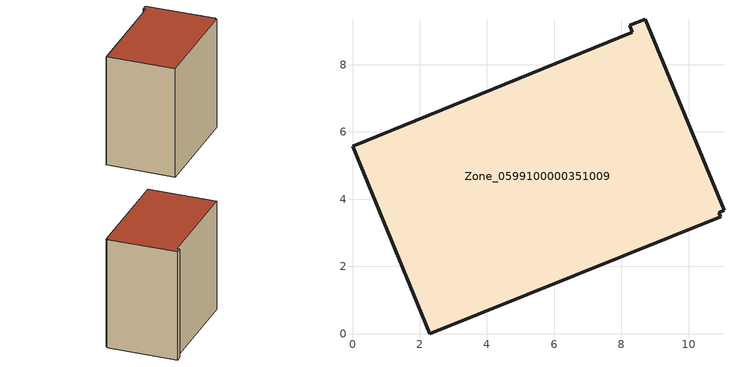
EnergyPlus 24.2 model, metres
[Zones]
Zone_0599100000351009
 floor ground (C_G): 10.95,3.48 2.29,0 0,5.57 8.33,8.96 8.25,9.17 8.71,9.35 11.05,3.66 10.9,3.6 z0
 wall outside (C_F): 11.05,3.66 8.71,9.35 8.25,9.17 8.33,8.96 0,5.57 2.29,0 10.95,3.48 10.9,3.6 11.05,3.66 z0:9.93
 roof outside (C_R): 10.9,3.6 11.05,3.66 8.71,9.35 8.25,9.17 8.33,8.96 0,5.57 2.29,0 10.95,3.48 z9.93
[BUILDING]
Pand.0599100000351009: North Axis=0; Terrain=City; Loads Convergence Tolerance Value=0.04; Temperature Convergence Tolerance Value=0.4; Solar Distribution=FullExterior; Maximum Number of Warmup Days=25; Minimum Number of Warmup Days=1
[Site:Location]
Rotterdam.The.Hague.AP_ZH_NLD Design_Conditions: Latitude=51.96; Longitude=4.45; Time Zone=1; Elevation=-4.5
[SITE:GROUNDTEMPERATURE:BUILDINGSURFACE]
18, 18, 18, 18, 18, 18, 18, 18, 18, 18, 18, 18
[MATERIAL] Thermal Absorptance=0.9; Solar Absorptance=0.7; Visible Absorptance=0.7
Name | Roughness | Thickness | Conductivity | Density | Specific Heat
G.TI.1992-2005 | MediumSmooth | 0.15 | 0.06 | 540 | 1210
F.TI.1992-2005 | Rough | 0.3 | 0.12 | 1920 | 840
R.TI.1992-2005 | MediumRough | 0.2 | 0.08 | 1500 | 1000
[CONSTRUCTION]
C_G: G.TI.1992-2005
C_F: F.TI.1992-2005
C_R: R.TI.1992-2005
[ZONE]
Zone_0599100000351009: Type=1; Multiplier=1; Ceiling Height=Autocalculate; Volume=Autocalculate; Floor Area=autocalculate; Part of Total Floor Area=Yes
[ZONEINFILTRATION:DESIGNFLOWRATE]
Infil_Zone_0599100000351009: Zone or ZoneList or Space or SpaceList=Zone_0599100000351009; Schedule=AlwaysOn; Design Flow Rate Calculation Method=Flow/Area; Flow Rate per Floor Area=0.0015; Constant Term Coefficient=1; Temperature Term Coefficient=0; Velocity Term Coefficient=0; Velocity Squared Term Coefficient=0
[HVACTEMPLATE:ZONE:IDEALLOADSAIRSYSTEM]
Zone_0599100000351009: Maximum Heating Supply Air Temperature=50; Minimum Cooling Supply Air Temperature=13; Maximum Heating Supply Air Humidity Ratio=0.0156; Minimum Cooling Supply Air Humidity Ratio=0.0077; Heating Limit=NoLimit; Cooling Limit=NoLimit; Dehumidification Control Type=ConstantSensibleHeatRatio; Cooling Sensible Heat Ratio=0.7; Dehumidification Setpoint=60; Humidification Control Type=None; Humidification Setpoint=30; Outdoor Air Method=None; Outdoor Air Flow Rate per Person=0.00944; Outdoor Air Flow Rate per Zone Floor Area=0; Outdoor Air Flow Rate per Zone=0; Demand Controlled Ventilation Type=None; Outdoor Air Economizer Type=NoEconomizer; Heat Recovery Type=None; Sensible Heat Recovery Effectiveness=0.7; Latent Heat Recovery Effectiveness=0.65
[ZONECONTROL:THERMOSTAT]
ThermostatControl_Zone_0599100000351009: Zone or ZoneList=Zone_0599100000351009; Control Type Schedule=DualSetpointControlType; Control 1=Thermostat_Zone_0599100000351009; Temperature Difference Between Cutout And Setpoint=0
[THERMOSTATSETPOINT:DUALSETPOINT]
Thermostat_Zone_0599100000351009: Heating Setpoint Temperature Schedule=HeatingSetpoint_Zone_0599100000351009; Cooling Setpoint Temperature Schedule=CoolingSetpoint_Zone_0599100000351009
[SCHEDULE:COMPACT]
HeatingSetpoint_Zone_0599100000351009: Through: 12/31, For: AllDays, Until: 24:00, 21
CoolingSetpoint_Zone_0599100000351009: Through: 12/31, For: AllDays, Until: 24:00, 24
DualSetpointControlType: Through: 12/31, For: AllDays, Until: 24:00, 4
AlwaysOn: Through: 12/31, For: AllDays, Until: 24:00, 1
